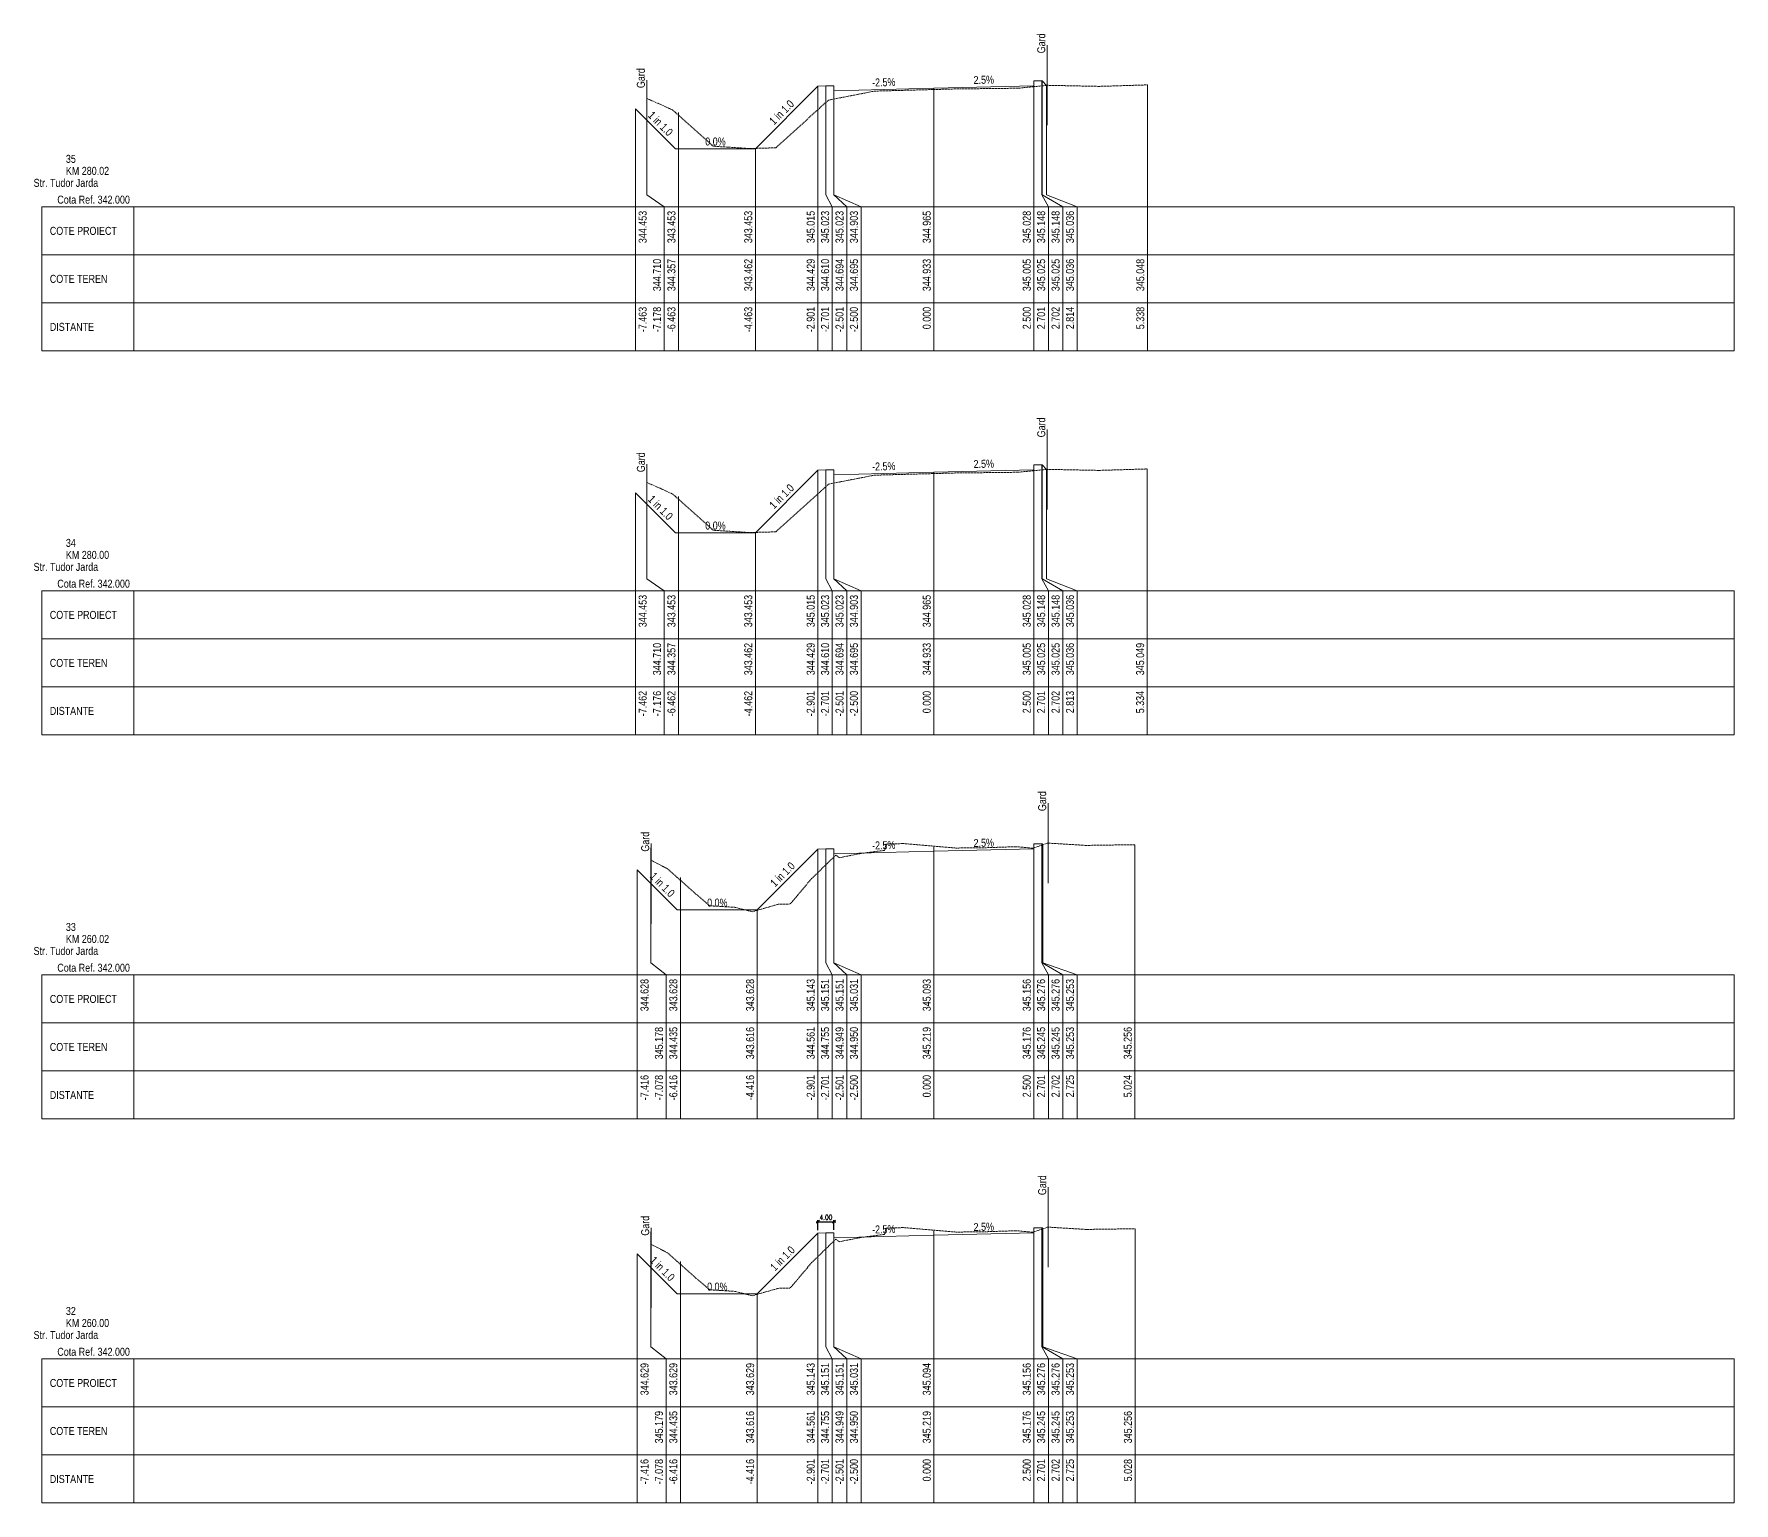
# Paper-space layout 'Str. Tudor Jarda-XS-1' of a CAD drawing. Extents: x 5 to 860, y 10 to 5944.
# Drawn here: x 5 to 430, y 2986 to 3353.2 of the extents above; entities that cross this region are included whole.
import ezdxf
from ezdxf.enums import TextEntityAlignment as Align

# ---------------------------------------------------------------- set-up
doc = ezdxf.new("R2010")
doc.units = 0
doc.header["$PDMODE"] = 32
doc.header["$PDSIZE"] = 0.5
doc.linetypes.add('DASHED2', pattern=[0.375, 0.25, -0.125])
doc.layers.get('0').update_dxf_attribs({"color": 8})
doc.layers.add('ARD-No Plot', color=1, linetype='Continuous', lineweight=0, plot=False)
for name, color, linetype, lineweight in [('DESIGN-TEXT', 7, 'Continuous', 0), ('EXISTING-TEXT', 7, 'Continuous', 0), ('LINES', 7, 'Continuous', 0), ('Text', 7, 'Continuous', 0), ('X-RL', 7, 'Continuous', 0), ('XPLOT-DESIGN', 5, 'Continuous', 0), ('XPLOT-EXISTING', 3, 'DASHED2', 0), ('XPLOT-GRADE', 7, 'Continuous', 0), ('XPLOT-KM', 7, 'Continuous', 0), ('XPLOT-TITLE', 7, 'Continuous', 0)]:
    doc.layers.add(name, color=color, linetype=linetype, lineweight=lineweight)
doc.layers.add('work', color=6, linetype='Continuous')
doc.styles.add('Arial', font='arial.ttf', dxfattribs={"width": 0.8})
doc.styles.add('BemTxT_FCP', font='simplex.shx', dxfattribs={"width": 0.7})
doc.dimstyles.new('M-500-M2', dxfattribs={"dimscale": 5, "dimtxt": 0.25, "dimasz": 0.15, "dimexe": 0.09, "dimexo": 0.15, "dimgap": 0.1, "dimtad": 1, "dimzin": 0, "dimdsep": 46, "dimtxsty": 'BemTxT_FCP', "dimblk": 'OBLIQUE', "dimcen": -0.3, "dimdle": 0.09, "dimclrt": 2, "dimaunit": 2, "dimadec": 4, "dimazin": 0, "dimtfac": 0.75, "dimtix": 1, "dimtmove": 2, "dimatfit": 3, "dimfxl": 1, "dimtolj": 1, "dimarcsym": 0})

# ---------------------------------------------------------------- blocks, each defined once
blk = doc.blocks.new('_Oblique')
at = {"color": 0, "linetype": 'ByBlock', "lineweight": -2}
blk.add_line((-0.5, -0.5), (0.5, 0.5), dxfattribs=at)
blk = doc.blocks.new('*D67')
at = {"layer": 'Defpoints', "color": 0, "transparency": 16777216}
for p in [(204.99, 3056.29), (200.99, 3053.43), (204.99, 3053.51)]:
    blk.add_point(p, dxfattribs=at)
at = {"layer": 'work', "color": 0, "lineweight": -2, "transparency": 16777216}
for p, q in [((200.54, 3056.29), (205.44, 3056.29)), ((200.99, 3054.18), (200.99, 3056.74)), ((204.99, 3054.26), (204.99, 3056.74))]:
    blk.add_line(p, q, dxfattribs=at)
at = {"layer": 'work', "color": 0, "lineweight": -2, "transparency": 16777216, "xscale": 0.75, "yscale": 0.75, "zscale": 0.75, "rotation": 180}
blk.add_blockref('_Oblique', (200.99, 3056.29), dxfattribs=at)
at = {"layer": 'work', "color": 0, "lineweight": -2, "transparency": 16777216, "xscale": 0.75, "yscale": 0.75, "zscale": 0.75}
blk.add_blockref('_Oblique', (204.99, 3056.29), dxfattribs=at)
at = {"layer": 'work', "color": 2, "transparency": 16777216, "insert": (202.99, 3057.41), "char_height": 1.25, "attachment_point": 5, "style": 'BemTxT_FCP'}
blk.add_mtext('\\A1;4.00', dxfattribs=at)

psp = doc.layouts.new('Str. Tudor Jarda-XS-1')

# ---------------------------------------------------------------- linework, layer by layer
at = {"layer": 'LINES'}
for p, q in [((258.326, 3350.382), (258.326, 3330.382)), ((158.225, 3341.683), (158.225, 3321.683)), ((257.01, 3313), (257.01, 3341.478)), ((257.01, 3313), (257.01, 3341.478)), ((257.01, 3313), (257.01, 3341.478)), ((257.02, 3313), (257.02, 3341.478)), ((257.02, 3313), (257.02, 3341.478)), ((257.02, 3313), (257.02, 3341.478)), ((258.135, 3313), (258.135, 3340.363)), ((258.135, 3313), (258.135, 3340.363)), ((258.135, 3313), (258.135, 3340.363)), ((283.376, 3313), (283.376, 3340.484)), ((283.376, 3313), (283.376, 3340.484)), ((158.225, 3313), (158.225, 3337.096)), ((158.225, 3313), (158.225, 3337.096)), ((200.99, 3313), (200.99, 3340.148)), ((200.99, 3313), (200.99, 3340.148)), ((200.99, 3313), (200.99, 3340.148)), ((202.99, 3313), (202.99, 3340.228)), ((202.99, 3313), (202.99, 3340.228)), ((202.99, 3313), (202.99, 3340.228)), ((204.99, 3313), (204.99, 3340.228)), ((204.99, 3313), (204.99, 3340.228)), ((204.99, 3313), (204.99, 3340.228)), ((205, 3313), (205, 3339.028)), ((205, 3313), (205, 3339.028)), ((205, 3313), (205, 3339.028)), ((230, 3313), (230, 3339.653)), ((230, 3313), (230, 3339.653)), ((230, 3313), (230, 3339.653)), ((255, 3313), (255, 3340.278)), ((255, 3313), (255, 3340.278)), ((255, 3313), (255, 3340.278)), ((155.375, 3313), (155.375, 3334.533)), ((166.175, 3274), (166.175, 3333.573)), ((166.175, 3274), (166.175, 3333.573)), ((166.175, 3274), (166.175, 3333.573)), ((185.375, 3313), (185.375, 3324.616)), ((185.375, 3313), (185.375, 3324.616)), ((185.375, 3313), (185.375, 3324.616)), ((155.375, 3310), (155.375, 3313)), ((162.575, 3310), (158.225, 3313)), ((162.575, 3310), (158.225, 3313)), ((185.375, 3310), (185.375, 3313)), ((185.375, 3310), (185.375, 3313)), ((185.375, 3310), (185.375, 3313)), ((200.99, 3310), (200.99, 3313)), ((200.99, 3310), (200.99, 3313)), ((200.99, 3310), (200.99, 3313)), ((204.59, 3310), (202.99, 3313)), ((204.59, 3310), (202.99, 3313)), ((204.59, 3310), (202.99, 3313)), ((208.19, 3310), (204.99, 3313)), ((208.19, 3310), (204.99, 3313)), ((208.19, 3310), (204.99, 3313)), ((211.79, 3310), (205, 3313)), ((211.79, 3310), (205, 3313)), ((211.79, 3310), (205, 3313)), ((230, 3310), (230, 3313)), ((230, 3310), (230, 3313)), ((230, 3310), (230, 3313)), ((255, 3310), (255, 3313)), ((255, 3310), (255, 3313)), ((255, 3310), (255, 3313)), ((258.6, 3310), (257.01, 3313)), ((258.6, 3310), (257.01, 3313)), ((258.6, 3310), (257.01, 3313)), ((262.2, 3310), (257.02, 3313)), ((262.2, 3310), (257.02, 3313)), ((262.2, 3310), (257.02, 3313)), ((265.8, 3310), (258.135, 3313)), ((265.8, 3310), (258.135, 3313)), ((265.8, 3310), (258.135, 3313)), ((283.376, 3310), (283.376, 3313)), ((283.376, 3310), (283.376, 3313)), ((6.982, 3298), (6.982, 3310)), ((6.982, 3310), (30, 3310)), ((30, 3274), (30, 3310)), ((30, 3310), (430, 3310)), ((155.375, 3274), (155.375, 3310)), ((162.575, 3274), (162.575, 3310)), ((162.575, 3274), (162.575, 3310)), ((185.375, 3274), (185.375, 3310)), ((185.375, 3274), (185.375, 3310)), ((185.375, 3274), (185.375, 3310)), ((200.99, 3274), (200.99, 3310)), ((200.99, 3274), (200.99, 3310)), ((200.99, 3274), (200.99, 3310)), ((204.59, 3274), (204.59, 3310)), ((204.59, 3274), (204.59, 3310)), ((204.59, 3274), (204.59, 3310)), ((208.19, 3274), (208.19, 3310)), ((208.19, 3274), (208.19, 3310)), ((208.19, 3274), (208.19, 3310)), ((211.79, 3274), (211.79, 3310)), ((211.79, 3274), (211.79, 3310)), ((211.79, 3274), (211.79, 3310)), ((230, 3274), (230, 3310)), ((230, 3274), (230, 3310)), ((230, 3274), (230, 3310)), ((255, 3274), (255, 3310)), ((255, 3274), (255, 3310)), ((255, 3274), (255, 3310)), ((258.6, 3274), (258.6, 3310)), ((258.6, 3274), (258.6, 3310)), ((258.6, 3274), (258.6, 3310)), ((262.2, 3274), (262.2, 3310)), ((262.2, 3274), (262.2, 3310)), ((262.2, 3274), (262.2, 3310)), ((265.8, 3274), (265.8, 3310)), ((265.8, 3274), (265.8, 3310)), ((265.8, 3274), (265.8, 3310)), ((283.376, 3274), (283.376, 3310)), ((283.376, 3274), (283.376, 3310)), ((430, 3274), (430, 3310)), ((6.982, 3286), (6.982, 3298)), ((6.982, 3298), (30, 3298)), ((30, 3298), (6.982, 3298)), ((30, 3298), (430, 3298)), ((6.982, 3274), (6.982, 3286)), ((6.982, 3286), (30, 3286)), ((30, 3286), (6.982, 3286)), ((30, 3286), (430, 3286)), ((30, 3274), (6.982, 3274)), ((30, 3274), (430, 3274)), ((258.326, 3254.384), (258.326, 3234.384)), ((158.238, 3245.672), (158.238, 3225.672)), ((200.99, 3217), (200.99, 3244.149)), ((200.99, 3217), (200.99, 3244.149)), ((200.99, 3217), (200.99, 3244.149)), ((202.99, 3217), (202.99, 3244.229)), ((202.99, 3217), (202.99, 3244.229)), ((202.99, 3217), (202.99, 3244.229)), ((204.99, 3217), (204.99, 3244.229)), ((204.99, 3217), (204.99, 3244.229)), ((204.99, 3217), (204.99, 3244.229)), ((205, 3217), (205, 3243.029)), ((205, 3217), (205, 3243.029)), ((205, 3217), (205, 3243.029)), ((230, 3217), (230, 3243.654)), ((230, 3217), (230, 3243.654)), ((230, 3217), (230, 3243.654)), ((255, 3217), (255, 3244.279)), ((255, 3217), (255, 3244.279)), ((255, 3217), (255, 3244.279)), ((257.01, 3217), (257.01, 3245.479)), ((257.01, 3217), (257.01, 3245.479)), ((257.01, 3217), (257.01, 3245.479)), ((257.02, 3217), (257.02, 3245.479)), ((257.02, 3217), (257.02, 3245.479)), ((257.02, 3217), (257.02, 3245.479)), ((258.134, 3217), (258.134, 3244.365)), ((258.134, 3217), (258.134, 3244.365)), ((258.134, 3217), (258.134, 3244.365)), ((283.342, 3217), (283.342, 3244.485)), ((283.342, 3217), (283.342, 3244.485)), ((155.376, 3217), (155.376, 3238.535)), ((158.238, 3217), (158.238, 3241.097)), ((158.238, 3217), (158.238, 3241.097)), ((166.176, 3178), (166.176, 3237.573)), ((166.176, 3178), (166.176, 3237.573)), ((166.176, 3178), (166.176, 3237.573)), ((185.376, 3217), (185.376, 3228.618)), ((185.376, 3217), (185.376, 3228.618)), ((185.376, 3217), (185.376, 3228.618)), ((6.982, 3202), (6.982, 3214)), ((6.982, 3214), (30, 3214)), ((30, 3178), (30, 3214)), ((30, 3214), (430, 3214)), ((155.376, 3214), (155.376, 3217)), ((155.376, 3178), (155.376, 3214)), ((162.576, 3214), (158.238, 3217)), ((162.576, 3214), (158.238, 3217)), ((162.576, 3178), (162.576, 3214)), ((162.576, 3178), (162.576, 3214)), ((185.376, 3214), (185.376, 3217)), ((185.376, 3214), (185.376, 3217)), ((185.376, 3214), (185.376, 3217)), ((185.376, 3178), (185.376, 3214)), ((185.376, 3178), (185.376, 3214)), ((185.376, 3178), (185.376, 3214)), ((200.99, 3214), (200.99, 3217)), ((200.99, 3214), (200.99, 3217)), ((200.99, 3214), (200.99, 3217)), ((200.99, 3178), (200.99, 3214)), ((200.99, 3178), (200.99, 3214)), ((200.99, 3178), (200.99, 3214)), ((204.59, 3214), (202.99, 3217)), ((204.59, 3214), (202.99, 3217)), ((204.59, 3214), (202.99, 3217)), ((204.59, 3178), (204.59, 3214)), ((204.59, 3178), (204.59, 3214)), ((204.59, 3178), (204.59, 3214)), ((208.19, 3214), (204.99, 3217)), ((208.19, 3214), (204.99, 3217)), ((208.19, 3214), (204.99, 3217)), ((211.79, 3214), (205, 3217)), ((211.79, 3214), (205, 3217)), ((211.79, 3214), (205, 3217)), ((208.19, 3178), (208.19, 3214)), ((208.19, 3178), (208.19, 3214)), ((208.19, 3178), (208.19, 3214)), ((211.79, 3178), (211.79, 3214)), ((211.79, 3178), (211.79, 3214)), ((211.79, 3178), (211.79, 3214)), ((230, 3214), (230, 3217)), ((230, 3214), (230, 3217)), ((230, 3214), (230, 3217)), ((230, 3178), (230, 3214)), ((230, 3178), (230, 3214)), ((230, 3178), (230, 3214)), ((255, 3214), (255, 3217)), ((255, 3214), (255, 3217)), ((255, 3214), (255, 3217)), ((255, 3178), (255, 3214)), ((255, 3178), (255, 3214)), ((255, 3178), (255, 3214)), ((258.6, 3214), (257.01, 3217)), ((258.6, 3214), (257.01, 3217)), ((258.6, 3214), (257.01, 3217)), ((262.2, 3214), (257.02, 3217)), ((262.2, 3214), (257.02, 3217)), ((262.2, 3214), (257.02, 3217)), ((265.8, 3214), (258.134, 3217)), ((265.8, 3214), (258.134, 3217)), ((265.8, 3214), (258.134, 3217)), ((258.6, 3178), (258.6, 3214)), ((258.6, 3178), (258.6, 3214)), ((258.6, 3178), (258.6, 3214)), ((262.2, 3178), (262.2, 3214)), ((262.2, 3178), (262.2, 3214)), ((262.2, 3178), (262.2, 3214)), ((265.8, 3178), (265.8, 3214)), ((265.8, 3178), (265.8, 3214)), ((265.8, 3178), (265.8, 3214)), ((283.342, 3214), (283.342, 3217)), ((283.342, 3214), (283.342, 3217)), ((283.342, 3178), (283.342, 3214)), ((283.342, 3178), (283.342, 3214)), ((430, 3178), (430, 3214)), ((6.982, 3190), (6.982, 3202)), ((6.982, 3202), (30, 3202)), ((30, 3202), (6.982, 3202)), ((30, 3202), (430, 3202)), ((6.982, 3178), (6.982, 3190)), ((6.982, 3190), (30, 3190)), ((30, 3190), (6.982, 3190)), ((30, 3190), (430, 3190)), ((30, 3178), (6.982, 3178)), ((30, 3178), (430, 3178)), ((258.552, 3160.954), (258.552, 3140.954)), ((159.218, 3121), (159.218, 3149.778)), ((159.218, 3121), (159.218, 3149.778)), ((159.313, 3150.816), (159.313, 3130.816)), ((200.99, 3121), (200.99, 3149.43)), ((200.99, 3121), (200.99, 3149.43)), ((200.99, 3121), (200.99, 3149.43)), ((202.99, 3121), (202.99, 3149.51)), ((202.99, 3121), (202.99, 3149.51)), ((202.99, 3121), (202.99, 3149.51)), ((204.99, 3121), (204.99, 3149.51)), ((204.99, 3121), (204.99, 3149.51)), ((204.99, 3121), (204.99, 3149.51)), ((230, 3121), (230, 3150.191)), ((230, 3121), (230, 3150.191)), ((230, 3121), (230, 3150.191)), ((255, 3121), (255, 3149.757)), ((255, 3121), (255, 3149.757)), ((255, 3121), (255, 3149.757)), ((257.01, 3121), (257.01, 3150.76)), ((257.01, 3121), (257.01, 3150.76)), ((257.01, 3121), (257.01, 3150.76)), ((257.02, 3121), (257.02, 3150.76)), ((257.02, 3121), (257.02, 3150.76)), ((257.02, 3121), (257.02, 3150.76)), ((257.25, 3121), (257.25, 3150.53)), ((257.25, 3121), (257.25, 3150.53)), ((257.25, 3121), (257.25, 3150.53)), ((280.242, 3121), (280.242, 3150.558)), ((280.242, 3121), (280.242, 3150.558)), ((205, 3121), (205, 3148.31)), ((205, 3121), (205, 3148.31)), ((205, 3121), (205, 3148.31)), ((155.844, 3121), (155.844, 3144.284)), ((166.644, 3082), (166.644, 3142.351)), ((166.644, 3082), (166.644, 3142.351)), ((166.644, 3082), (166.644, 3142.351)), ((185.844, 3121), (185.844, 3134.284)), ((185.844, 3121), (185.844, 3134.284)), ((185.844, 3121), (185.844, 3134.284)), ((155.844, 3118), (155.844, 3121)), ((163.044, 3118), (159.218, 3121)), ((163.044, 3118), (159.218, 3121)), ((185.844, 3118), (185.844, 3121)), ((185.844, 3118), (185.844, 3121)), ((185.844, 3118), (185.844, 3121)), ((200.99, 3118), (200.99, 3121)), ((200.99, 3118), (200.99, 3121)), ((200.99, 3118), (200.99, 3121)), ((204.59, 3118), (202.99, 3121)), ((204.59, 3118), (202.99, 3121)), ((204.59, 3118), (202.99, 3121)), ((208.19, 3118), (204.99, 3121)), ((208.19, 3118), (204.99, 3121)), ((208.19, 3118), (204.99, 3121)), ((211.79, 3118), (205, 3121)), ((211.79, 3118), (205, 3121)), ((211.79, 3118), (205, 3121)), ((230, 3118), (230, 3121)), ((230, 3118), (230, 3121)), ((230, 3118), (230, 3121)), ((255, 3118), (255, 3121)), ((255, 3118), (255, 3121)), ((255, 3118), (255, 3121)), ((258.6, 3118), (257.01, 3121)), ((258.6, 3118), (257.01, 3121)), ((258.6, 3118), (257.01, 3121)), ((262.2, 3118), (257.02, 3121)), ((262.2, 3118), (257.02, 3121)), ((262.2, 3118), (257.02, 3121)), ((265.8, 3118), (257.25, 3121)), ((265.8, 3118), (257.25, 3121)), ((265.8, 3118), (257.25, 3121)), ((280.242, 3118), (280.242, 3121)), ((280.242, 3118), (280.242, 3121)), ((6.982, 3106), (6.982, 3118)), ((6.982, 3118), (30, 3118)), ((30, 3082), (30, 3118)), ((30, 3118), (430, 3118)), ((155.844, 3082), (155.844, 3118)), ((163.044, 3082), (163.044, 3118)), ((163.044, 3082), (163.044, 3118)), ((185.844, 3082), (185.844, 3118)), ((185.844, 3082), (185.844, 3118)), ((185.844, 3082), (185.844, 3118)), ((200.99, 3082), (200.99, 3118)), ((200.99, 3082), (200.99, 3118)), ((200.99, 3082), (200.99, 3118)), ((204.59, 3082), (204.59, 3118)), ((204.59, 3082), (204.59, 3118)), ((204.59, 3082), (204.59, 3118)), ((208.19, 3082), (208.19, 3118)), ((208.19, 3082), (208.19, 3118)), ((208.19, 3082), (208.19, 3118)), ((211.79, 3082), (211.79, 3118)), ((211.79, 3082), (211.79, 3118)), ((211.79, 3082), (211.79, 3118)), ((230, 3082), (230, 3118)), ((230, 3082), (230, 3118)), ((230, 3082), (230, 3118)), ((255, 3082), (255, 3118)), ((255, 3082), (255, 3118)), ((255, 3082), (255, 3118)), ((258.6, 3082), (258.6, 3118)), ((258.6, 3082), (258.6, 3118)), ((258.6, 3082), (258.6, 3118)), ((262.2, 3082), (262.2, 3118)), ((262.2, 3082), (262.2, 3118)), ((262.2, 3082), (262.2, 3118)), ((265.8, 3082), (265.8, 3118)), ((265.8, 3082), (265.8, 3118)), ((265.8, 3082), (265.8, 3118)), ((280.242, 3082), (280.242, 3118)), ((280.242, 3082), (280.242, 3118)), ((430, 3082), (430, 3118)), ((6.982, 3094), (6.982, 3106)), ((6.982, 3106), (30, 3106)), ((30, 3106), (6.982, 3106)), ((30, 3106), (430, 3106)), ((6.982, 3082), (6.982, 3094)), ((6.982, 3094), (30, 3094)), ((30, 3094), (6.982, 3094)), ((30, 3094), (430, 3094)), ((30, 3082), (6.982, 3082)), ((30, 3082), (430, 3082)), ((258.554, 3064.959), (258.554, 3044.959)), ((159.216, 3025), (159.216, 3053.792)), ((159.216, 3025), (159.216, 3053.792)), ((159.312, 3054.818), (159.312, 3034.818)), ((200.99, 3025), (200.99, 3053.431)), ((200.99, 3025), (200.99, 3053.431)), ((200.99, 3025), (200.99, 3053.431)), ((202.99, 3025), (202.99, 3053.511)), ((202.99, 3025), (202.99, 3053.511)), ((202.99, 3025), (202.99, 3053.511)), ((204.99, 3025), (204.99, 3053.511)), ((204.99, 3025), (204.99, 3053.511)), ((204.99, 3025), (204.99, 3053.511)), ((205, 3025), (205, 3052.311)), ((205, 3025), (205, 3052.311)), ((205, 3025), (205, 3052.311)), ((230, 3025), (230, 3054.193)), ((230, 3025), (230, 3054.193)), ((230, 3025), (230, 3054.193)), ((255, 3025), (255, 3053.76)), ((255, 3025), (255, 3053.76)), ((255, 3025), (255, 3053.76)), ((257.01, 3025), (257.01, 3054.761)), ((257.01, 3025), (257.01, 3054.761)), ((257.01, 3025), (257.01, 3054.761)), ((257.02, 3025), (257.02, 3054.761)), ((257.02, 3025), (257.02, 3054.761)), ((257.02, 3025), (257.02, 3054.761)), ((257.248, 3025), (257.248, 3054.533)), ((257.248, 3025), (257.248, 3054.533)), ((257.248, 3025), (257.248, 3054.533)), ((280.284, 3025), (280.284, 3054.56)), ((280.284, 3025), (280.284, 3054.56)), ((155.844, 3025), (155.844, 3048.285)), ((166.644, 2986), (166.644, 3046.352)), ((166.644, 2986), (166.644, 3046.352)), ((166.644, 2986), (166.644, 3046.352)), ((185.844, 3025), (185.844, 3038.285)), ((185.844, 3025), (185.844, 3038.285)), ((185.844, 3025), (185.844, 3038.285)), ((6.982, 3010), (6.982, 3022)), ((6.982, 3022), (30, 3022)), ((30, 2986), (30, 3022)), ((30, 3022), (430, 3022)), ((155.844, 3022), (155.844, 3025)), ((155.844, 2986), (155.844, 3022)), ((163.044, 3022), (159.216, 3025)), ((163.044, 3022), (159.216, 3025)), ((163.044, 2986), (163.044, 3022)), ((163.044, 2986), (163.044, 3022)), ((185.844, 3022), (185.844, 3025)), ((185.844, 3022), (185.844, 3025)), ((185.844, 3022), (185.844, 3025)), ((185.844, 2986), (185.844, 3022)), ((185.844, 2986), (185.844, 3022)), ((185.844, 2986), (185.844, 3022)), ((200.99, 3022), (200.99, 3025)), ((200.99, 3022), (200.99, 3025)), ((200.99, 3022), (200.99, 3025)), ((200.99, 2986), (200.99, 3022)), ((200.99, 2986), (200.99, 3022)), ((200.99, 2986), (200.99, 3022)), ((204.59, 3022), (202.99, 3025)), ((204.59, 3022), (202.99, 3025)), ((204.59, 3022), (202.99, 3025)), ((204.59, 2986), (204.59, 3022)), ((204.59, 2986), (204.59, 3022)), ((204.59, 2986), (204.59, 3022)), ((208.19, 3022), (204.99, 3025)), ((208.19, 3022), (204.99, 3025)), ((208.19, 3022), (204.99, 3025)), ((211.79, 3022), (205, 3025)), ((211.79, 3022), (205, 3025)), ((211.79, 3022), (205, 3025)), ((208.19, 2986), (208.19, 3022)), ((208.19, 2986), (208.19, 3022)), ((208.19, 2986), (208.19, 3022)), ((211.79, 2986), (211.79, 3022)), ((211.79, 2986), (211.79, 3022)), ((211.79, 2986), (211.79, 3022)), ((230, 3022), (230, 3025)), ((230, 3022), (230, 3025)), ((230, 3022), (230, 3025)), ((230, 2986), (230, 3022)), ((230, 2986), (230, 3022)), ((230, 2986), (230, 3022)), ((255, 3022), (255, 3025)), ((255, 3022), (255, 3025)), ((255, 3022), (255, 3025)), ((255, 2986), (255, 3022)), ((255, 2986), (255, 3022)), ((255, 2986), (255, 3022)), ((258.6, 3022), (257.01, 3025)), ((258.6, 3022), (257.01, 3025)), ((258.6, 3022), (257.01, 3025)), ((262.2, 3022), (257.02, 3025)), ((262.2, 3022), (257.02, 3025)), ((262.2, 3022), (257.02, 3025)), ((265.8, 3022), (257.248, 3025)), ((265.8, 3022), (257.248, 3025)), ((265.8, 3022), (257.248, 3025)), ((258.6, 2986), (258.6, 3022)), ((258.6, 2986), (258.6, 3022)), ((258.6, 2986), (258.6, 3022)), ((262.2, 2986), (262.2, 3022)), ((262.2, 2986), (262.2, 3022)), ((262.2, 2986), (262.2, 3022)), ((265.8, 2986), (265.8, 3022)), ((265.8, 2986), (265.8, 3022)), ((265.8, 2986), (265.8, 3022)), ((280.284, 3022), (280.284, 3025)), ((280.284, 3022), (280.284, 3025)), ((280.284, 2986), (280.284, 3022)), ((280.284, 2986), (280.284, 3022)), ((430, 2986), (430, 3022)), ((6.982, 2998), (6.982, 3010)), ((6.982, 3010), (30, 3010)), ((30, 3010), (6.982, 3010)), ((30, 3010), (430, 3010)), ((6.982, 2986), (6.982, 2998)), ((6.982, 2998), (30, 2998)), ((30, 2998), (6.982, 2998)), ((30, 2998), (430, 2998)), ((30, 2986), (6.982, 2986)), ((30, 2986), (430, 2986))]:
    psp.add_line(p, q, dxfattribs=at)
at = {"layer": 'XPLOT-DESIGN'}
for p, q in [((255, 3340.278), (255.01, 3341.478)), ((255.01, 3341.478), (257.01, 3341.478)), ((257.01, 3341.478), (257.02, 3341.478)), ((257.02, 3341.478), (258.135, 3340.363)), ((185.375, 3324.533), (200.99, 3340.148)), ((200.99, 3340.148), (202.99, 3340.228)), ((202.99, 3340.228), (204.99, 3340.228)), ((204.99, 3340.228), (205, 3339.028)), ((205, 3339.028), (230, 3339.653)), ((230, 3339.653), (255, 3340.278)), ((155.375, 3334.533), (165.375, 3324.533)), ((165.375, 3324.533), (185.375, 3324.533)), ((185.376, 3228.535), (200.99, 3244.149)), ((200.99, 3244.149), (202.99, 3244.229)), ((202.99, 3244.229), (204.99, 3244.229)), ((204.99, 3244.229), (205, 3243.029)), ((205, 3243.029), (230, 3243.654)), ((230, 3243.654), (255, 3244.279)), ((255, 3244.279), (255.01, 3245.479)), ((255.01, 3245.479), (257.01, 3245.479)), ((257.01, 3245.479), (257.02, 3245.479)), ((257.02, 3245.479), (258.134, 3244.365)), ((155.376, 3238.535), (165.376, 3228.535)), ((165.376, 3228.535), (185.376, 3228.535)), ((185.844, 3134.284), (200.99, 3149.43)), ((200.99, 3149.43), (202.99, 3149.51)), ((202.99, 3149.51), (204.99, 3149.51)), ((204.99, 3149.51), (205, 3148.31)), ((230, 3148.935), (255, 3149.56)), ((255, 3149.56), (255.01, 3150.76)), ((255.01, 3150.76), (257.01, 3150.76)), ((257.01, 3150.76), (257.02, 3150.76)), ((257.02, 3150.76), (257.25, 3150.53)), ((205, 3148.31), (230, 3148.935)), ((155.844, 3144.284), (165.844, 3134.284)), ((165.844, 3134.284), (185.844, 3134.284)), ((185.844, 3038.285), (200.99, 3053.431)), ((200.99, 3053.431), (202.99, 3053.511)), ((202.99, 3053.511), (204.99, 3053.511)), ((204.99, 3053.511), (205, 3052.311)), ((205, 3052.311), (230, 3052.936)), ((230, 3052.936), (255, 3053.561)), ((255, 3053.561), (255.01, 3054.761)), ((255.01, 3054.761), (257.01, 3054.761)), ((257.01, 3054.761), (257.02, 3054.761)), ((257.02, 3054.761), (257.248, 3054.533)), ((155.844, 3048.285), (165.844, 3038.285)), ((165.844, 3038.285), (185.844, 3038.285))]:
    psp.add_line(p, q, dxfattribs=at)
at = {"layer": 'XPLOT-EXISTING'}
for p, q in [((257.02, 3340.252), (258.135, 3340.363)), ((258.135, 3340.363), (258.326, 3340.382)), ((258.326, 3340.382), (271.304, 3340.116)), ((271.304, 3340.116), (283.376, 3340.484)), ((158.225, 3337.096), (161.871, 3335.488)), ((200.99, 3334.29), (202.99, 3336.101)), ((202.99, 3336.101), (203.628, 3336.678)), ((203.628, 3336.678), (203.777, 3336.706)), ((203.777, 3336.706), (204.99, 3336.943)), ((204.99, 3336.943), (205, 3336.945)), ((205, 3336.945), (215.148, 3338.93)), ((215.148, 3338.93), (215.344, 3338.932)), ((215.344, 3338.932), (230, 3339.328)), ((230, 3339.328), (233.835, 3339.431)), ((230, 3339.328), (230, 3339.328)), ((233.835, 3339.431), (235.225, 3339.472)), ((235.225, 3339.472), (235.239, 3339.471)), ((235.239, 3339.471), (236.487, 3339.484)), ((236.487, 3339.484), (250.84, 3339.65)), ((250.84, 3339.65), (250.952, 3339.635)), ((250.952, 3339.635), (251.184, 3339.67)), ((251.184, 3339.67), (255, 3340.05)), ((255, 3340.05), (257.01, 3340.251)), ((257.01, 3340.251), (257.02, 3340.252)), ((161.871, 3335.488), (164.611, 3334.238)), ((164.611, 3334.238), (164.646, 3334.22)), ((164.646, 3334.22), (165.375, 3333.573)), ((165.375, 3333.573), (174.861, 3325.159)), ((190.539, 3324.827), (200.99, 3334.29)), ((174.861, 3325.159), (174.868, 3325.153)), ((174.868, 3325.153), (178.441, 3324.929)), ((178.441, 3324.929), (183.978, 3324.574)), ((183.978, 3324.574), (183.995, 3324.569)), ((183.995, 3324.569), (184.032, 3324.578)), ((184.032, 3324.578), (185.375, 3324.616)), ((185.375, 3324.616), (190.48, 3324.76)), ((190.48, 3324.76), (190.539, 3324.827)), ((205, 3240.946), (215.146, 3242.931)), ((215.146, 3242.931), (215.331, 3242.932)), ((215.331, 3242.932), (230, 3243.328)), ((230, 3243.328), (232.775, 3243.403)), ((230, 3243.328), (230, 3243.328)), ((232.775, 3243.403), (235.215, 3243.475)), ((235.215, 3243.475), (235.239, 3243.472)), ((235.239, 3243.472), (237.429, 3243.495)), ((237.429, 3243.495), (250.84, 3243.651)), ((250.84, 3243.651), (250.945, 3243.637)), ((250.945, 3243.637), (251.161, 3243.669)), ((251.161, 3243.669), (255, 3244.052)), ((255, 3244.052), (257.01, 3244.253)), ((257.01, 3244.253), (257.02, 3244.254)), ((257.02, 3244.254), (258.134, 3244.365)), ((258.134, 3244.365), (258.326, 3244.384)), ((258.326, 3244.384), (271.287, 3244.118)), ((271.287, 3244.118), (283.342, 3244.485)), ((158.238, 3241.097), (161.547, 3239.637)), ((161.547, 3239.637), (164.606, 3238.242)), ((190.528, 3228.82), (200.99, 3238.292)), ((200.99, 3238.292), (202.99, 3240.103)), ((202.99, 3240.103), (203.626, 3240.679)), ((203.626, 3240.679), (203.768, 3240.705)), ((203.768, 3240.705), (204.99, 3240.944)), ((204.99, 3240.944), (205, 3240.946)), ((164.606, 3238.242), (164.645, 3238.222)), ((164.645, 3238.222), (165.376, 3237.573)), ((165.376, 3237.573), (174.858, 3229.163)), ((174.858, 3229.163), (174.868, 3229.155)), ((174.868, 3229.155), (179.84, 3228.843)), ((179.84, 3228.843), (183.985, 3228.577)), ((183.985, 3228.577), (183.998, 3228.573)), ((183.998, 3228.573), (184.026, 3228.58)), ((184.026, 3228.58), (185.376, 3228.618)), ((185.376, 3228.618), (190.478, 3228.762)), ((190.478, 3228.762), (190.528, 3228.82)), ((159.218, 3149.778), (159.313, 3146.61)), ((211.826, 3148.382), (217.624, 3149.138)), ((217.624, 3149.138), (218.024, 3150.713)), ((218.024, 3150.713), (222.393, 3150.841)), ((222.393, 3150.841), (230, 3150.191)), ((230, 3150.191), (230, 3150.191)), ((230, 3150.191), (235.498, 3149.722)), ((235.498, 3149.722), (242.814, 3149.798)), ((242.814, 3149.798), (250.567, 3150.06)), ((250.567, 3150.06), (254.747, 3149.67)), ((254.747, 3149.67), (255, 3149.757)), ((255, 3149.757), (257.01, 3150.448)), ((257.01, 3150.448), (257.02, 3150.451)), ((257.02, 3150.451), (257.25, 3150.53)), ((257.25, 3150.53), (258.338, 3150.905)), ((258.338, 3150.905), (258.543, 3150.952)), ((258.543, 3150.952), (258.552, 3150.954)), ((258.552, 3150.954), (268.082, 3150.379)), ((268.082, 3150.379), (280.242, 3150.558)), ((159.313, 3146.61), (159.657, 3146.485)), ((159.657, 3146.485), (163.422, 3144.5)), ((200.99, 3143.609), (202.99, 3145.549)), ((202.99, 3145.549), (204.99, 3147.489)), ((204.99, 3147.489), (205, 3147.499)), ((205, 3147.499), (205.461, 3147.946)), ((205.461, 3147.946), (206.408, 3147.321)), ((206.408, 3147.321), (211.826, 3148.382)), ((163.422, 3144.5), (165.844, 3142.351)), ((165.844, 3142.351), (170.493, 3138.228)), ((194.081, 3135.741), (199.425, 3142.091)), ((199.425, 3142.091), (200.99, 3143.609)), ((170.493, 3138.228), (173.969, 3135.29)), ((173.969, 3135.29), (180.327, 3134.892)), ((180.327, 3134.892), (184.585, 3133.803)), ((184.585, 3133.803), (185.844, 3134.163)), ((185.844, 3134.163), (191.061, 3135.656)), ((191.061, 3135.656), (194.081, 3135.741)), ((159.216, 3053.792), (159.312, 3050.611)), ((202.99, 3049.548), (204.99, 3051.488)), ((204.99, 3051.488), (205, 3051.498)), ((205, 3051.498), (205.464, 3051.948)), ((205.464, 3051.948), (206.41, 3051.323)), ((206.41, 3051.323), (211.824, 3052.383)), ((211.824, 3052.383), (217.626, 3053.14)), ((217.626, 3053.14), (218.027, 3054.716)), ((218.027, 3054.716), (222.383, 3054.844)), ((222.383, 3054.844), (230, 3054.193)), ((230, 3054.193), (230, 3054.193)), ((230, 3054.193), (235.498, 3053.723)), ((235.498, 3053.723), (242.808, 3053.8)), ((242.808, 3053.8), (250.567, 3054.062)), ((250.567, 3054.062), (254.743, 3053.672)), ((254.743, 3053.672), (255, 3053.76)), ((255, 3053.76), (257.01, 3054.452)), ((257.01, 3054.452), (257.02, 3054.455)), ((257.02, 3054.455), (257.248, 3054.533)), ((257.248, 3054.533), (258.343, 3054.91)), ((258.343, 3054.91), (258.544, 3054.957)), ((258.544, 3054.957), (258.554, 3054.959)), ((258.554, 3054.959), (268.13, 3054.381)), ((268.13, 3054.381), (280.284, 3054.56)), ((159.312, 3050.611), (159.658, 3050.486)), ((159.658, 3050.486), (163.421, 3048.502)), ((163.421, 3048.502), (165.844, 3046.352)), ((199.423, 3046.088), (200.99, 3047.608)), ((200.99, 3047.608), (202.99, 3049.548)), ((165.844, 3046.352), (170.489, 3042.232)), ((194.084, 3039.744), (199.423, 3046.088)), ((170.489, 3042.232), (173.968, 3039.292)), ((173.968, 3039.292), (180.324, 3038.893)), ((180.324, 3038.893), (184.585, 3037.804)), ((185.844, 3038.164), (191.066, 3039.659)), ((191.066, 3039.659), (194.084, 3039.744)), ((184.585, 3037.804), (185.844, 3038.164))]:
    psp.add_line(p, q, dxfattribs=at)

# ---------------------------------------------------------------- texts
at = {"layer": 'ARD-No Plot', "style": 'Arial', "width": 0.8}
for p in [(13, 3315), (13, 3219), (13, 3123), (13, 3027)]:
    psp.add_text('Str. Tudor Jarda', height=2, dxfattribs=at).set_placement(p, align=Align.CENTER)
at = {"layer": 'DESIGN-TEXT', "style": 'Arial', "width": 0.8}
for s, p in [('344.453', (158.175, 3309)), ('343.453', (165.375, 3309)), ('343.453', (184.575, 3309)), ('345.015', (200.19, 3309)), ('345.023', (203.79, 3309)), ('345.023', (207.39, 3309)), ('344.903', (210.99, 3309)), ('344.965', (229.2, 3309)), ('345.028', (254.2, 3309)), ('345.148', (257.8, 3309)), ('345.148', (261.4, 3309)), ('345.036', (265, 3309)), ('344.453', (158.176, 3213)), ('343.453', (165.376, 3213)), ('343.453', (184.576, 3213)), ('345.015', (200.19, 3213)), ('345.023', (203.79, 3213)), ('345.023', (207.39, 3213)), ('344.903', (210.99, 3213)), ('344.965', (229.2, 3213)), ('345.028', (254.2, 3213)), ('345.148', (257.8, 3213)), ('345.148', (261.4, 3213)), ('345.036', (265, 3213)), ('344.628', (158.644, 3117)), ('343.628', (165.844, 3117)), ('343.628', (185.044, 3117)), ('345.143', (200.19, 3117)), ('345.151', (203.79, 3117)), ('345.151', (207.39, 3117)), ('345.031', (210.99, 3117)), ('345.093', (229.2, 3117)), ('345.156', (254.2, 3117)), ('345.276', (257.8, 3117)), ('345.276', (261.4, 3117)), ('345.253', (265, 3117)), ('344.629', (158.644, 3021)), ('343.629', (165.844, 3021)), ('343.629', (185.044, 3021)), ('345.143', (200.19, 3021)), ('345.151', (203.79, 3021)), ('345.151', (207.39, 3021)), ('345.031', (210.99, 3021)), ('345.094', (229.2, 3021)), ('345.156', (254.2, 3021)), ('345.276', (257.8, 3021)), ('345.276', (261.4, 3021)), ('345.253', (265, 3021))]:
    psp.add_text(s, height=2, rotation=90, dxfattribs=at).set_placement(p, align=Align.RIGHT)
at = {"layer": 'EXISTING-TEXT', "style": 'Arial', "width": 0.8}
for s, p in [('344.710', (161.775, 3297)), ('344.357', (165.375, 3297)), ('343.462', (184.575, 3297)), ('344.429', (200.19, 3297)), ('344.610', (203.79, 3297)), ('344.694', (207.39, 3297)), ('344.695', (210.99, 3297)), ('344.933', (229.2, 3297)), ('344.933', (229.2, 3297)), ('345.005', (254.2, 3297)), ('345.025', (257.8, 3297)), ('345.025', (261.4, 3297)), ('345.036', (265, 3297)), ('345.048', (282.576, 3297)), ('344.710', (161.776, 3201)), ('344.357', (165.376, 3201)), ('343.462', (184.576, 3201)), ('344.429', (200.19, 3201)), ('344.610', (203.79, 3201)), ('344.694', (207.39, 3201)), ('344.695', (210.99, 3201)), ('344.933', (229.2, 3201)), ('344.933', (229.2, 3201)), ('345.005', (254.2, 3201)), ('345.025', (257.8, 3201)), ('345.025', (261.4, 3201)), ('345.036', (265, 3201)), ('345.049', (282.542, 3201)), ('345.178', (162.244, 3105)), ('344.435', (165.844, 3105)), ('343.616', (185.044, 3105)), ('344.561', (200.19, 3105)), ('344.755', (203.79, 3105)), ('344.949', (207.39, 3105)), ('344.950', (210.99, 3105)), ('345.219', (229.2, 3105)), ('345.219', (229.2, 3105)), ('345.176', (254.2, 3105)), ('345.245', (257.8, 3105)), ('345.245', (261.4, 3105)), ('345.253', (265, 3105)), ('345.256', (279.442, 3105)), ('345.179', (162.244, 3009)), ('344.435', (165.844, 3009)), ('343.616', (185.044, 3009)), ('344.561', (200.19, 3009)), ('344.755', (203.79, 3009)), ('344.949', (207.39, 3009)), ('344.950', (210.99, 3009)), ('345.219', (229.2, 3009)), ('345.219', (229.2, 3009)), ('345.176', (254.2, 3009)), ('345.245', (257.8, 3009)), ('345.245', (261.4, 3009)), ('345.253', (265, 3009)), ('345.256', (279.484, 3009))]:
    psp.add_text(s, height=2, rotation=90, dxfattribs=at).set_placement(p, align=Align.RIGHT)
at = {"layer": 'Text', "style": 'Arial', "width": 0.8}
for p in [(257.826, 3348.382), (157.725, 3339.683), (257.826, 3252.384), (157.738, 3243.672), (258.052, 3158.954), (158.813, 3148.816), (258.054, 3062.959), (158.812, 3052.818)]:
    psp.add_text('Gard', height=2, rotation=90, dxfattribs=at).set_placement(p)
for s, p in [('-7.463', (158.175, 3285)), ('-7.178', (161.775, 3285)), ('-7.178', (161.775, 3285)), ('-6.463', (165.375, 3285)), ('-6.463', (165.375, 3285)), ('-6.463', (165.375, 3285)), ('-4.463', (184.575, 3285)), ('-4.463', (184.575, 3285)), ('-4.463', (184.575, 3285)), ('-2.901', (200.19, 3285)), ('-2.901', (200.19, 3285)), ('-2.901', (200.19, 3285)), ('-2.701', (203.79, 3285)), ('-2.701', (203.79, 3285)), ('-2.701', (203.79, 3285)), ('-2.501', (207.39, 3285)), ('-2.501', (207.39, 3285)), ('-2.501', (207.39, 3285)), ('-2.500', (210.99, 3285)), ('-2.500', (210.99, 3285)), ('-2.500', (210.99, 3285)), ('0.000', (229.2, 3285)), ('0.000', (229.2, 3285)), ('0.000', (229.2, 3285)), ('2.500', (254.2, 3285)), ('2.500', (254.2, 3285)), ('2.500', (254.2, 3285)), ('2.701', (257.8, 3285)), ('2.701', (257.8, 3285)), ('2.701', (257.8, 3285)), ('2.702', (261.4, 3285)), ('2.702', (261.4, 3285)), ('2.702', (261.4, 3285)), ('2.814', (265, 3285)), ('2.814', (265, 3285)), ('2.814', (265, 3285)), ('5.338', (282.576, 3285)), ('5.338', (282.576, 3285)), ('-7.462', (158.176, 3189)), ('-7.176', (161.776, 3189)), ('-7.176', (161.776, 3189)), ('-6.462', (165.376, 3189)), ('-6.462', (165.376, 3189)), ('-6.462', (165.376, 3189)), ('-4.462', (184.576, 3189)), ('-4.462', (184.576, 3189)), ('-4.462', (184.576, 3189)), ('-2.901', (200.19, 3189)), ('-2.901', (200.19, 3189)), ('-2.901', (200.19, 3189)), ('-2.701', (203.79, 3189)), ('-2.701', (203.79, 3189)), ('-2.701', (203.79, 3189)), ('-2.501', (207.39, 3189)), ('-2.501', (207.39, 3189)), ('-2.501', (207.39, 3189)), ('-2.500', (210.99, 3189)), ('-2.500', (210.99, 3189)), ('-2.500', (210.99, 3189)), ('0.000', (229.2, 3189)), ('0.000', (229.2, 3189)), ('0.000', (229.2, 3189)), ('2.500', (254.2, 3189)), ('2.500', (254.2, 3189)), ('2.500', (254.2, 3189)), ('2.701', (257.8, 3189)), ('2.701', (257.8, 3189)), ('2.701', (257.8, 3189)), ('2.702', (261.4, 3189)), ('2.702', (261.4, 3189)), ('2.702', (261.4, 3189)), ('2.813', (265, 3189)), ('2.813', (265, 3189)), ('2.813', (265, 3189)), ('5.334', (282.542, 3189)), ('5.334', (282.542, 3189)), ('-7.416', (158.644, 3093)), ('-7.078', (162.244, 3093)), ('-7.078', (162.244, 3093)), ('-6.416', (165.844, 3093)), ('-6.416', (165.844, 3093)), ('-6.416', (165.844, 3093)), ('-4.416', (185.044, 3093)), ('-4.416', (185.044, 3093)), ('-4.416', (185.044, 3093)), ('-2.901', (200.19, 3093)), ('-2.901', (200.19, 3093)), ('-2.901', (200.19, 3093)), ('-2.701', (203.79, 3093)), ('-2.701', (203.79, 3093)), ('-2.701', (203.79, 3093)), ('-2.501', (207.39, 3093)), ('-2.501', (207.39, 3093)), ('-2.501', (207.39, 3093)), ('-2.500', (210.99, 3093)), ('-2.500', (210.99, 3093)), ('-2.500', (210.99, 3093)), ('0.000', (229.2, 3093)), ('0.000', (229.2, 3093)), ('0.000', (229.2, 3093)), ('2.500', (254.2, 3093)), ('2.500', (254.2, 3093)), ('2.500', (254.2, 3093)), ('2.701', (257.8, 3093)), ('2.701', (257.8, 3093)), ('2.701', (257.8, 3093)), ('2.702', (261.4, 3093)), ('2.702', (261.4, 3093)), ('2.702', (261.4, 3093)), ('2.725', (265, 3093)), ('2.725', (265, 3093)), ('2.725', (265, 3093)), ('5.024', (279.442, 3093)), ('5.024', (279.442, 3093)), ('-7.416', (158.644, 2997)), ('-7.078', (162.244, 2997)), ('-7.078', (162.244, 2997)), ('-6.416', (165.844, 2997)), ('-6.416', (165.844, 2997)), ('-6.416', (165.844, 2997)), ('-4.416', (185.044, 2997)), ('-4.416', (185.044, 2997)), ('-4.416', (185.044, 2997)), ('-2.901', (200.19, 2997)), ('-2.901', (200.19, 2997)), ('-2.901', (200.19, 2997)), ('-2.701', (203.79, 2997)), ('-2.701', (203.79, 2997)), ('-2.701', (203.79, 2997)), ('-2.501', (207.39, 2997)), ('-2.501', (207.39, 2997)), ('-2.501', (207.39, 2997)), ('-2.500', (210.99, 2997)), ('-2.500', (210.99, 2997)), ('-2.500', (210.99, 2997)), ('0.000', (229.2, 2997)), ('0.000', (229.2, 2997)), ('0.000', (229.2, 2997)), ('2.500', (254.2, 2997)), ('2.500', (254.2, 2997)), ('2.500', (254.2, 2997)), ('2.701', (257.8, 2997)), ('2.701', (257.8, 2997)), ('2.701', (257.8, 2997)), ('2.702', (261.4, 2997)), ('2.702', (261.4, 2997)), ('2.702', (261.4, 2997)), ('2.725', (265, 2997)), ('2.725', (265, 2997)), ('2.725', (265, 2997)), ('5.028', (279.484, 2997)), ('5.028', (279.484, 2997))]:
    psp.add_text(s, height=2, rotation=90, dxfattribs=at).set_placement(p, align=Align.RIGHT)
at = {"layer": 'X-RL', "style": 'Arial', "width": 0.8}
for p in [(29, 3310.8), (29, 3214.8), (29, 3118.8), (29, 3022.8)]:
    psp.add_text('Cota Ref. 342.000', height=2, dxfattribs=at).set_placement(p, align=Align.RIGHT)
at = {"layer": 'XPLOT-GRADE', "style": 'Arial', "width": 0.8}
for s, rotation, p in [('-2.5%', 1.4321, (217.48, 3340.14)), ('2.5%', 1.4321, (242.48, 3340.765)), ('1 in 1.0', 45, (192.617, 3332.906)), ('1 in 1.0', 315, (160.941, 3330.099)), ('0.0%', 0, (175.375, 3325.333)), ('2.5%', 1.4321, (242.48, 3244.766)), ('-2.5%', 1.4321, (217.48, 3244.141)), ('1 in 1.0', 45, (192.617, 3236.907)), ('1 in 1.0', 315, (160.942, 3234.1)), ('0.0%', 0, (175.376, 3229.335)), ('-2.5%', 1.4321, (217.48, 3149.422)), ('2.5%', 1.4321, (242.48, 3150.047)), ('1 in 1.0', 45, (192.852, 3142.423)), ('1 in 1.0', 315, (161.41, 3139.85)), ('0.0%', 0, (175.844, 3135.084)), ('2.5%', 1.4321, (242.48, 3054.048)), ('-2.5%', 1.4321, (217.48, 3053.423)), ('1 in 1.0', 315, (161.41, 3043.851)), ('1 in 1.0', 45, (192.851, 3046.424)), ('0.0%', 0, (175.844, 3039.085))]:
    psp.add_text(s, height=2, rotation=rotation, dxfattribs=at).set_placement(p, align=Align.CENTER)
at = {"layer": 'XPLOT-KM', "style": 'Arial', "width": 0.8}
for s, p in [('35', (13, 3321)), ('KM 280.02', (13, 3318)), ('34', (13, 3225)), ('KM 280.00', (13, 3222)), ('33', (13, 3129)), ('KM 260.02', (13, 3126)), ('32', (13, 3033)), ('KM 260.00', (13, 3030))]:
    psp.add_text(s, height=2, dxfattribs=at).set_placement(p)
at = {"layer": 'XPLOT-TITLE', "style": 'Arial', "width": 0.8}
for s, p in [('COTE PROIECT', (8.982, 3303)), ('COTE TEREN', (8.982, 3291)), ('DISTANTE', (8.982, 3279)), ('COTE PROIECT', (8.982, 3207)), ('COTE TEREN', (8.982, 3195)), ('DISTANTE', (8.982, 3183)), ('COTE PROIECT', (8.982, 3111)), ('COTE TEREN', (8.982, 3099)), ('DISTANTE', (8.982, 3087)), ('COTE PROIECT', (8.982, 3015)), ('COTE TEREN', (8.982, 3003)), ('DISTANTE', (8.982, 2991))]:
    psp.add_text(s, height=2, dxfattribs=at).set_placement(p)

# ---------------------------------------------------------------- dimensions: what is measured, and where the dimension line sits
at = {"layer": 'work'}
dim = psp.add_linear_dim(base=(204.99, 3056.288), p1=(200.99, 3053.431), p2=(204.99, 3053.511), dimstyle='M-500-M2', dxfattribs=at)
dim.commit()
dim.dimension.update_dxf_attribs({"geometry": '*D67', "text_midpoint": (202.99, 3057.413)})

doc.saveas('drawing.dxf')
